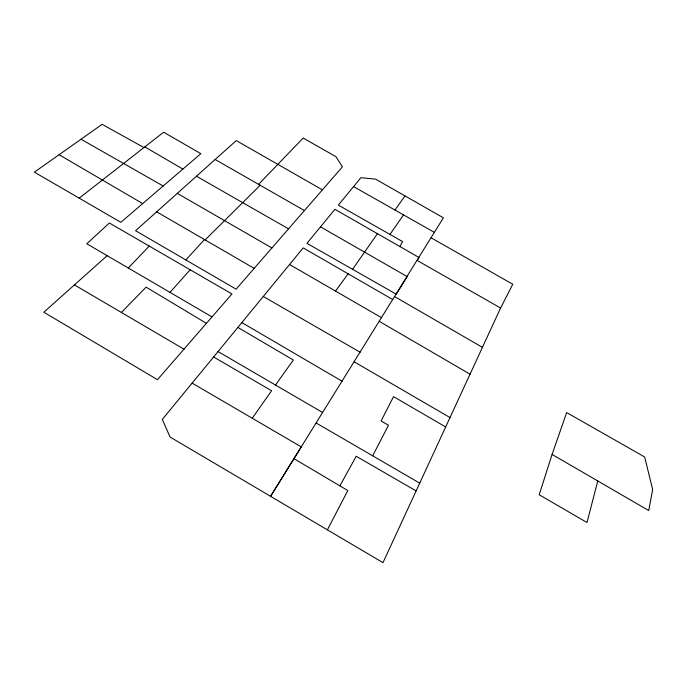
<?xml version="1.0" encoding="UTF-8"?>
<svg xmlns="http://www.w3.org/2000/svg" width="687" height="687" viewBox="0 0 687 687"><rect width="100%" height="100%" fill="white"/><g stroke="black" fill="none" stroke-linecap="round" stroke-linejoin="round"><path stroke-width="1.03" d="M597.759 480.96L587.007 522.506L539.192 494.769L552.082 454.442L566.672 412.561L644.689 457.001L652.65 489.556L648.751 510.561L552.082 454.442M431.118 237.831L512.777 284.238L500.591 308.034L383.002 562.653L170.032 437.009L162.33 419.396L303.207 247.895L392.904 299.644M327.398 529.849L347.811 490.544L293.984 458.676M372.655 455.807L388.49 425.244L381.096 420.959L393.539 396.631L445.665 426.962M339.902 485.864L356.201 456.254L416.124 490.922M399.868 246.521L402.625 241.601L338.356 205.112L360.881 177.701L375.583 179.152L443.381 217.805L270.566 496.323L301.31 446.893L192.128 383.114M389.984 234.43L403.501 214.876M352.586 269.313L377.438 233.674M252.249 418.237L271.597 390.748L213.605 356.965M275.504 385.046L293.332 360.022L237.865 327.433M394.948 210.033L405.012 195.932M335.505 291.065L348.146 273.821M170.024 292.379L190.162 269.768M185.825 259.935L204.477 239.557M128.28 267.999L149.259 246.092M121.367 312.456L146.108 287.14L206.418 323.337M205.121 239.926L260.184 185.258L258.578 184.348L303.182 138.027L335.952 156.688L342.47 166.795L236.105 289.175L135.579 230.712L236.268 140.586L322.426 189.852M107.163 255.667L43.831 312.216L157.469 379.671L231.948 293.967L109.37 223L86.785 243.765L212.008 316.905M79.194 198.157L163.643 132.187L200.836 153.673L120.869 222.313L34.35 172.162L102.123 124.347L143.969 147.559M353.573 186.598L434.442 232.404M500.591 308.034L417.258 260.493L419.07 257.522L334.904 209.312L306.969 243.318L396.279 294.216L407.219 276.621L320.511 226.839M81.014 139.229L163.171 185.997M215.134 159.504L304.427 210.565M196.465 176.215L288.531 228.848M263.284 296.492L360.186 352.242M177.289 193.373L271.915 247.964M394.75 296.672L482.437 347.347M289.553 264.512L381.646 317.738M156.662 211.845L254.19 268.359M379.361 321.404L470.037 374.183M354.209 361.843L450.002 417.567M316.166 422.994L419.714 483.15M144.82 146.889L182.871 169.088M218.045 351.564L322.675 412.535M59.082 154.704L142.681 203.592M241.85 322.589L342.143 381.242M74.411 284.907L183.97 349.176"/></g></svg>
